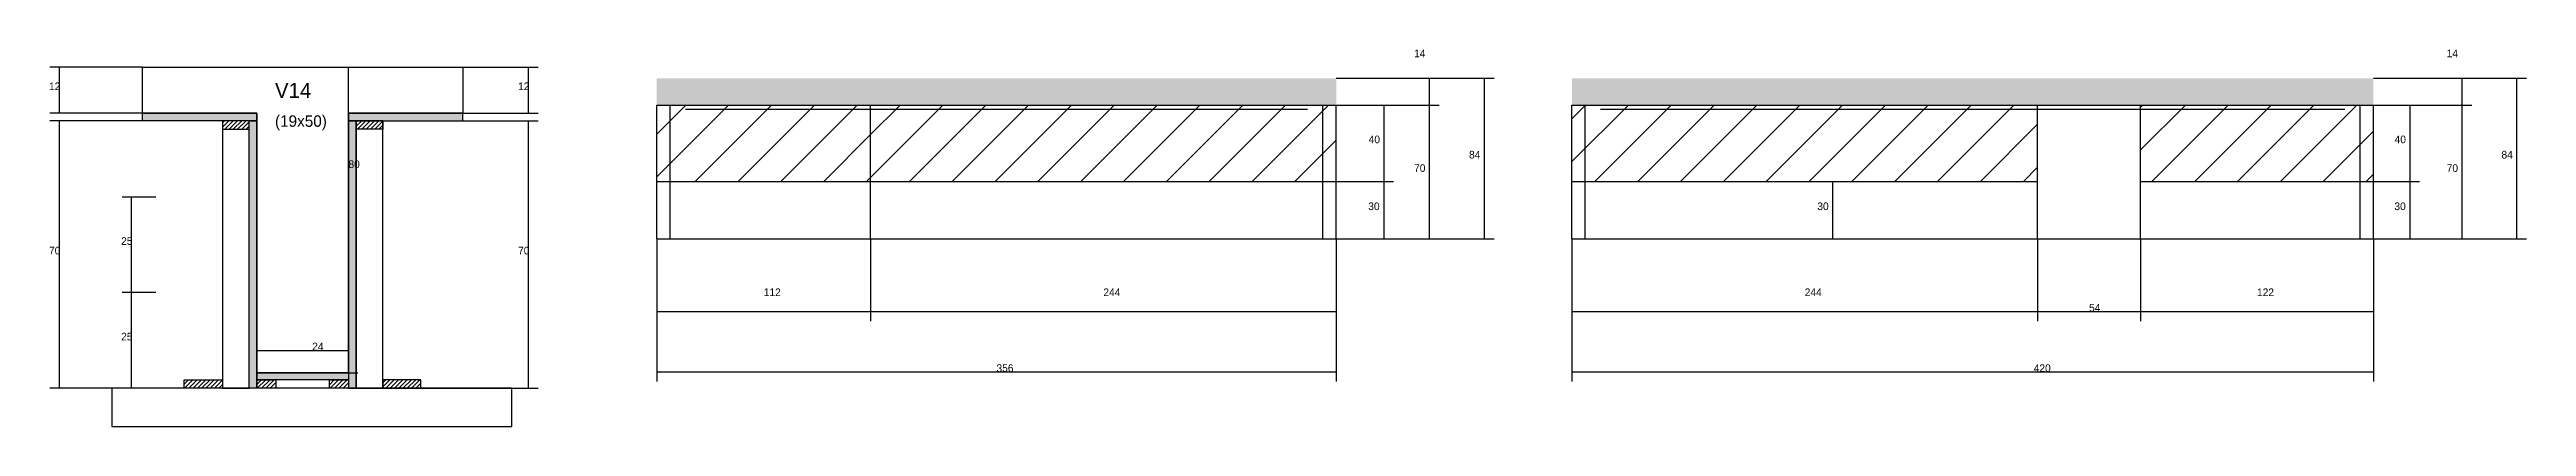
# Model space of a CAD drawing. Header units: metres. Extents: x 129589 to 135216, y 30315 to 31340.
# Drawn here: x 133918 to 135216, y 31058 to 31255 of the extents above; entities that cross this region are included whole.
import ezdxf

# ---------------------------------------------------------------- set-up
doc = ezdxf.new("R2010")
doc.units = ezdxf.units.M
for name, color, linetype in [('CONCRETO', 251, 'Continuous'), ('COTA', 241, 'Continuous'), ('Cota Seção (2x)', 4, 'Continuous'), ('Hachura', 253, 'Continuous'), ('Madeira', 126, 'Continuous'), ('Painéis', 200, 'Continuous'), ('SARR_2.2x7', 40, 'Continuous'), ('Texto Seção', 7, 'Continuous')]:
    doc.layers.add(name, color=color, linetype=linetype)

msp = doc.modelspace()

# ---------------------------------------------------------------- hatches: boundary and pattern name
at = {"layer": 'COTA'}
h = msp.add_hatch(dxfattribs=at)
h.set_pattern_fill('AR-CONC', scale=0.03)
h.paths.add_polyline_path([(134592.7, 31225.9), (134592.7, 31239.9), (134236.7, 31239.9), (134236.7, 31225.9)])
h = msp.add_hatch(dxfattribs=at)
h.set_pattern_fill('AR-CONC', scale=0.03)
h.paths.add_polyline_path([(135136.2, 31225.9), (135136.2, 31239.9), (134716.2, 31239.9), (134716.2, 31225.9)])
at = {"layer": 'Hachura'}
h = msp.add_hatch(color=8, dxfattribs=at)
h.dxf.hatch_style = 1
h.paths.add_polyline_path([(133967.1, 31217.7), (133967.1, 31221.7), (133967.1, 31221.7), (134027.1, 31221.7), (134027.1, 31221.7), (134027.1, 31217.7), (134027.1, 31217.7), (133967.1, 31217.7)])
h = msp.add_hatch(dxfattribs=at)
h.set_pattern_fill('ANSI31', scale=0.5)
h.paths.add_polyline_path([(134009.1, 31217.7), (134009.1, 31213.3), (134009.1, 31213.3), (134023.1, 31213.3), (134023.1, 31213.3), (134023.1, 31217.7), (134023.1, 31217.7), (134009.1, 31217.7)])
h = msp.add_hatch(color=8, dxfattribs=at)
h.dxf.hatch_style = 1
h.paths.add_polyline_path([(134023.1, 31217.7), (134027.1, 31217.7), (134027.1, 31217.7), (134027.1, 31077.7), (134027.1, 31077.7), (134023.1, 31077.7), (134023.1, 31077.7), (134023.1, 31217.7)])
h = msp.add_hatch(color=8, dxfattribs=at)
h.dxf.hatch_style = 1
h.paths.add_polyline_path([(134135.1, 31217.7), (134135.1, 31221.7), (134135.1, 31221.7), (134075.1, 31221.7), (134075.1, 31221.7), (134075.1, 31217.7), (134075.1, 31217.7), (134135.1, 31217.7)])
h = msp.add_hatch(color=8, dxfattribs=at)
h.dxf.hatch_style = 1
h.paths.add_polyline_path([(134079.1, 31217.7), (134075.1, 31217.7), (134075.1, 31217.7), (134075.1, 31077.7), (134075.1, 31077.7), (134079.1, 31077.7), (134079.1, 31077.7), (134079.1, 31217.7)])
h = msp.add_hatch(dxfattribs=at)
h.set_pattern_fill('ANSI31', scale=0.5)
h.paths.add_polyline_path([(134093.1, 31217.7), (134093.1, 31213.3), (134093.1, 31213.3), (134079.1, 31213.3), (134079.1, 31213.3), (134079.1, 31217.7), (134079.1, 31217.7), (134093.1, 31217.7)])
h = msp.add_hatch(dxfattribs=at)
h.set_pattern_fill('ANSI31', scale=5)
h.paths.add_polyline_path([(134236.7, 31225.9), (134236.7, 31185.9), (134348.7, 31185.9), (134348.7, 31225.9)])
h = msp.add_hatch(dxfattribs=at)
h.set_pattern_fill('ANSI31', scale=5)
h.paths.add_polyline_path([(134592.7, 31185.9), (134592.7, 31225.9), (134348.7, 31225.9), (134348.7, 31185.9)])
h = msp.add_hatch(dxfattribs=at)
h.set_pattern_fill('ANSI31', scale=5)
h.paths.add_polyline_path([(134960.2, 31185.9), (134960.2, 31225.9), (134716.2, 31225.9), (134716.2, 31185.9)])
h = msp.add_hatch(dxfattribs=at)
h.set_pattern_fill('ANSI31', scale=5)
h.paths.add_polyline_path([(135014.2, 31225.9), (135014.2, 31185.9), (135136.2, 31185.9), (135136.2, 31225.9)])
h = msp.add_hatch(color=8, dxfattribs=at)
h.dxf.hatch_style = 1
h.paths.add_polyline_path([(134027.1, 31082.1), (134027.1, 31085.7), (134027.1, 31085.7), (134075.1, 31085.7), (134075.1, 31085.7), (134075.1, 31082.1), (134075.1, 31082.1), (134027.1, 31082.1)])
h = msp.add_hatch(dxfattribs=at)
h.set_pattern_fill('ANSI31', scale=0.5)
h.paths.add_polyline_path([(133989.1, 31077.7), (133989.1, 31082.1), (133989.1, 31082.1), (134009.1, 31082.1), (134009.1, 31082.1), (134009.1, 31077.7), (134009.1, 31077.7), (133989.1, 31077.7)])
h = msp.add_hatch(dxfattribs=at)
h.set_pattern_fill('ANSI31', scale=0.5)
h.paths.add_polyline_path([(134027.1, 31077.7), (134027.1, 31082.1), (134027.1, 31082.1), (134037.1, 31082.1), (134037.1, 31082.1), (134037.1, 31077.7), (134037.1, 31077.7), (134027.1, 31077.7)])
h = msp.add_hatch(dxfattribs=at)
h.set_pattern_fill('ANSI31', scale=0.5)
h.paths.add_polyline_path([(134065.1, 31077.7), (134065.1, 31082.1), (134065.1, 31082.1), (134075.1, 31082.1), (134075.1, 31082.1), (134075.1, 31077.7), (134075.1, 31077.7), (134065.1, 31077.7)])
h = msp.add_hatch(dxfattribs=at)
h.set_pattern_fill('ANSI31', scale=0.5)
h.paths.add_polyline_path([(134113.1, 31077.7), (134113.1, 31082.1), (134113.1, 31082.1), (134093.1, 31082.1), (134093.1, 31082.1), (134093.1, 31077.7), (134093.1, 31077.7), (134113.1, 31077.7)])

# ---------------------------------------------------------------- linework, layer by layer
at = {"layer": 'CONCRETO'}
msp.add_lwpolyline([(134075.1, 31221.7), (134075.1, 31211.7), (134075.1, 31085.7), (134027.1, 31085.7), (134027.1, 31221.7), (133967.1, 31221.7), (133967.1, 31245.7), (134075.1, 31245.7), (134135.1, 31245.7), (134135.1, 31221.7)], close=True, dxfattribs=at)
at = {"layer": 'COTA'}
for p, q in [((133967.1, 31245.7), (133918.7, 31245.7)), ((133923.7, 31221.7), (133923.7, 31245.7)), ((134135.1, 31245.7), (134174.5, 31245.7)), ((134169.5, 31221.7), (134169.5, 31245.7)), ((134592.7, 31239.9), (134646.6, 31239.9)), ((134592.7, 31239.9), (134675.4, 31239.9)), ((134641.6, 31225.9), (134641.6, 31239.9)), ((134670.4, 31155.9), (134670.4, 31239.9)), ((135136.2, 31239.9), (135187.7, 31239.9)), ((135136.2, 31239.9), (135216.4, 31239.9)), ((135182.7, 31225.9), (135182.7, 31239.9)), ((135211.4, 31155.9), (135211.4, 31239.9)), ((133967.1, 31221.7), (133918.7, 31221.7)), ((133967.1, 31217.7), (133918.7, 31217.7)), ((133923.7, 31077.7), (133923.7, 31217.7)), ((134093.1, 31217.7), (134174.5, 31217.7)), ((134135.1, 31221.7), (134174.5, 31221.7)), ((134169.5, 31077.7), (134169.5, 31217.7)), ((134592.7, 31225.9), (134646.6, 31225.9)), ((134592.7, 31225.9), (134646.6, 31225.9)), ((134592.7, 31225.9), (134622.8, 31225.9)), ((134617.8, 31185.9), (134617.8, 31225.9)), ((134641.6, 31155.9), (134641.6, 31225.9)), ((135136.2, 31225.9), (135187.7, 31225.9)), ((135136.2, 31225.9), (135187.7, 31225.9)), ((135136.2, 31225.9), (135160.4, 31225.9)), ((135155.4, 31185.9), (135155.4, 31225.9)), ((135182.7, 31155.9), (135182.7, 31225.9)), ((133974.1, 31177.7), (133956.5, 31177.7)), ((133961.5, 31127.7), (133961.5, 31177.7)), ((134592.7, 31185.9), (134622.8, 31185.9)), ((134592.7, 31185.9), (134622.8, 31185.9)), ((134617.8, 31155.9), (134617.8, 31185.9)), ((134838.2, 31185.9), (134858, 31185.9)), ((134853, 31155.9), (134853, 31185.9)), ((135136.2, 31185.9), (135160.4, 31185.9)), ((135136.2, 31185.9), (135160.4, 31185.9)), ((135155.4, 31155.9), (135155.4, 31185.9)), ((134236.7, 31155.9), (134236.7, 31081.2)), ((134236.7, 31155.9), (134236.7, 31112.8)), ((134348.7, 31155.9), (134348.7, 31112.8)), ((134348.7, 31155.9), (134348.7, 31112.8)), ((134592.7, 31155.9), (134592.7, 31112.8)), ((134592.7, 31155.9), (134592.7, 31081.2)), ((134592.7, 31155.9), (134646.6, 31155.9)), ((134592.7, 31155.9), (134675.4, 31155.9)), ((134592.7, 31155.9), (134622.8, 31155.9)), ((134716.2, 31155.9), (134716.2, 31112.8)), ((134716.2, 31155.9), (134716.2, 31081.2)), ((134838.2, 31155.9), (134858, 31155.9)), ((134960.2, 31155.9), (134960.2, 31112.8)), ((134960.2, 31155.9), (134960.2, 31112.8)), ((135014.2, 31155.9), (135014.2, 31112.8)), ((135014.2, 31155.9), (135014.2, 31112.8)), ((135136.2, 31155.9), (135136.2, 31081.2)), ((135136.2, 31155.9), (135187.7, 31155.9)), ((135136.2, 31155.9), (135216.4, 31155.9)), ((135136.2, 31155.9), (135136.2, 31112.8)), ((135136.2, 31155.9), (135160.4, 31155.9)), ((133974.1, 31127.7), (133956.5, 31127.7)), ((133974.1, 31127.7), (133956.5, 31127.7)), ((133961.5, 31077.7), (133961.5, 31127.7)), ((134236.7, 31117.8), (134348.7, 31117.8)), ((134348.7, 31117.8), (134592.7, 31117.8)), ((134716.2, 31117.8), (134960.2, 31117.8)), ((134960.2, 31117.8), (135014.2, 31117.8)), ((135014.2, 31117.8), (135136.2, 31117.8)), ((134236.7, 31086.2), (134592.7, 31086.2)), ((134716.2, 31086.2), (135136.2, 31086.2)), ((133989.1, 31077.7), (133918.7, 31077.7)), ((133974.1, 31077.7), (133956.5, 31077.7)), ((134113.1, 31077.7), (134174.5, 31077.7))]:
    msp.add_line(p, q, dxfattribs=at)
at = {"layer": 'Cota Seção (2x)'}
for p, q in [((134027.1, 31245.7), (134080.1, 31245.7)), ((134075.1, 31085.7), (134075.1, 31245.7)), ((134027.1, 31085.7), (134027.1, 31102.5)), ((134075.1, 31085.7), (134075.1, 31102.5)), ((134027.1, 31097.5), (134075.1, 31097.5)), ((134027.1, 31085.7), (134080.1, 31085.7))]:
    msp.add_line(p, q, dxfattribs=at)
at = {"layer": 'Madeira'}
for points in [[(134009.1, 31217.7), (134009.1, 31213.3), (134023.1, 31213.3), (134023.1, 31217.7)], [(134009.1, 31077.7), (134023.1, 31077.7), (134023.1, 31217.7), (134009.1, 31217.7)], [(134093.1, 31217.7), (134093.1, 31213.3), (134079.1, 31213.3), (134079.1, 31217.7)], [(134093.1, 31217.7), (134079.1, 31217.7), (134079.1, 31077.7), (134093.1, 31077.7)], [(133951.2, 31057.7), (134160.8, 31057.7), (134160.8, 31077.7), (133951.2, 31077.7)], [(133989.1, 31077.7), (133989.1, 31082.1), (134009.1, 31082.1), (134009.1, 31077.7)], [(134027.1, 31077.7), (134027.1, 31082.1), (134037.1, 31082.1), (134037.1, 31077.7)], [(134065.1, 31077.7), (134065.1, 31082.1), (134075.1, 31082.1), (134075.1, 31077.7)], [(134113.1, 31077.7), (134113.1, 31082.1), (134093.1, 31082.1), (134093.1, 31077.7)]]:
    msp.add_lwpolyline(points, close=True, dxfattribs=at)
at = {"layer": 'Painéis'}
for p, q in [((133967.1, 31221.7), (134027.1, 31221.7)), ((134075.1, 31221.7), (134135.1, 31221.7)), ((134236.7, 31225.9), (134592.7, 31225.9)), ((134236.7, 31155.9), (134236.7, 31225.9)), ((134348.7, 31155.9), (134348.7, 31225.9)), ((134592.7, 31155.9), (134592.7, 31225.9)), ((134716.2, 31225.9), (135136.2, 31225.9)), ((134716.2, 31155.9), (134716.2, 31225.9)), ((134960.2, 31155.9), (134960.2, 31225.9)), ((135014.2, 31155.9), (135014.2, 31225.9)), ((135136.2, 31155.9), (135136.2, 31225.9)), ((134236.7, 31185.9), (134592.7, 31185.9)), ((134716.2, 31185.9), (134960.2, 31185.9)), ((135014.2, 31185.9), (135136.2, 31185.9)), ((134236.7, 31155.9), (134592.7, 31155.9)), ((134716.2, 31155.9), (135136.2, 31155.9))]:
    msp.add_line(p, q, dxfattribs=at)
for points in [[(133967.1, 31217.7), (133967.1, 31221.7), (134027.1, 31221.7), (134027.1, 31217.7)], [(134023.1, 31217.7), (134027.1, 31217.7), (134027.1, 31077.7), (134023.1, 31077.7)], [(134135.1, 31217.7), (134135.1, 31221.7), (134075.1, 31221.7), (134075.1, 31217.7)], [(134079.1, 31217.7), (134075.1, 31217.7), (134075.1, 31077.7), (134079.1, 31077.7)], [(134027.1, 31082.1), (134027.1, 31085.7), (134075.1, 31085.7), (134075.1, 31082.1)]]:
    msp.add_lwpolyline(points, close=True, dxfattribs=at)
at = {"layer": 'SARR_2.2x7'}
for p, q in [((134243.7, 31155.9), (134243.7, 31225.9)), ((134251.7, 31223.7), (134348.7, 31223.7)), ((134348.7, 31223.7), (134577.7, 31223.7)), ((134585.7, 31155.9), (134585.7, 31225.9)), ((134723.2, 31155.9), (134723.2, 31225.9)), ((134731.2, 31223.7), (134960.2, 31223.7)), ((134960.2, 31223.7), (135014.2, 31223.7)), ((135014.2, 31223.7), (135121.2, 31223.7)), ((135129.2, 31155.9), (135129.2, 31225.9))]:
    msp.add_line(p, q, dxfattribs=at)

# ---------------------------------------------------------------- texts
at = {"layer": 'COTA'}
for s, p in [('14', (134633.5, 31250.9)), ('14', (135174.6, 31250.9)), ('12', (133918.2, 31233.7)), ('12', (134164, 31233.7)), ('40', (134609.7, 31205.9)), ('40', (135147.3, 31205.9)), ('70', (134633.5, 31190.9)), ('84', (134662.3, 31197.9)), ('70', (135174.6, 31190.9)), ('84', (135203.3, 31197.9)), ('30', (134609.5, 31170.9)), ('30', (134844.8, 31170.9)), ('30', (135147.2, 31170.9)), ('70', (133918.2, 31147.7)), ('25', (133956, 31152.7)), ('70', (134164, 31147.7)), ('112', (134292.7, 31125.9)), ('244', (134470.7, 31125.9)), ('244', (134838.2, 31125.9)), ('122', (135075.2, 31125.9)), ('54', (134987.2, 31117.8)), ('25', (133956, 31102.7)), ('356', (134414.7, 31086.2)), ('420', (134958.2, 31086.2))]:
    msp.add_text(s, height=4, dxfattribs=at).set_placement(p)
at = {"layer": 'Cota Seção (2x)'}
for s, p in [('80', (134075.1, 31192.9)), ('24', (134056.1, 31097.5))]:
    msp.add_text(s, height=4, dxfattribs=at).set_placement(p)
at = {"layer": 'Texto Seção'}
for s, height, p in [('V14', 8, (134036.6, 31229.5)), ('(19x50)', 6, (134036.6, 31214.5))]:
    msp.add_text(s, height=height, dxfattribs=at).set_placement(p)

doc.saveas('drawing.dxf')
